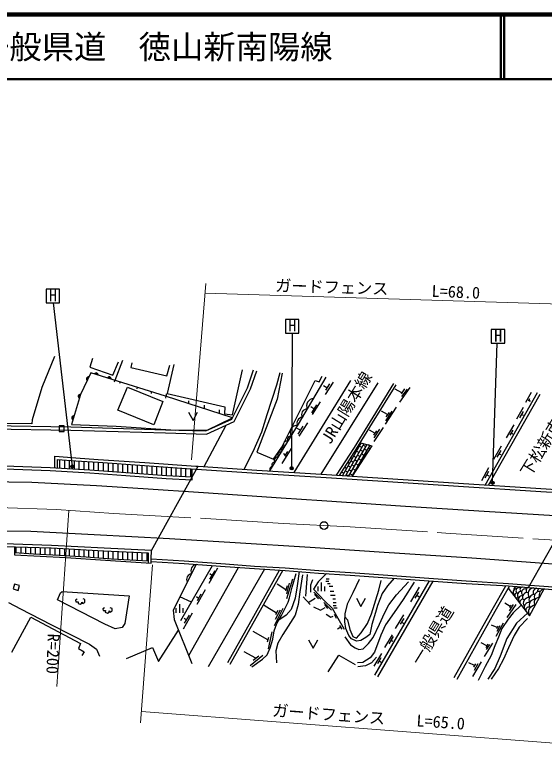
# Model space of a CAD drawing. Units: millimetres at full size, sheet at 1:1000; details may follow other scales. Extents: x 40000 to 680000, y 20000 to 380000.
# Drawn here: x 222548 to 304486, y 267264 to 380000 of the extents above; entities that cross this region are included whole.
import ezdxf
from ezdxf.enums import TextEntityAlignment as Align

# ---------------------------------------------------------------- set-up
doc = ezdxf.new("R2010")
doc.units = ezdxf.units.MM
doc.header["$LTSCALE"] = 1000
doc.linetypes.add('CHAIN', pattern=[18.5, 12, -1.5, 3.5, -1.5])
for name, color, linetype, lineweight in [('M-BGD', 7, 'Continuous', 25), ('M-BGD-EXST', 7, 'Continuous', 25), ('M-BMK', 2, 'CHAIN', 13), ('M-BMK-SRVR', 3, 'Continuous', 25), ('M-STR-HTXT', 7, 'Continuous', 13), ('M-STR-STR1', 1, 'Continuous', 25), ('M-TTL', 2, 'Continuous', 140), ('M-TTL-LINE', 7, 'Continuous', 50)]:
    doc.layers.add(name, color=color, linetype=linetype, lineweight=lineweight)
doc.layers.add('M-BMK-HTXT', color=7, linetype='Continuous')
doc.layers.add('M-TTL-TXT', color=7, linetype='Continuous')
doc.styles.add('ＭＳ ゴシック', font='')
doc.styles.get('ＭＳ ゴシック').set_extended_font_data('MS Gothic')

msp = doc.modelspace()

# ---------------------------------------------------------------- hatches: boundary and pattern name
at = {"layer": 'M-BGD'}
for points in [[(234064, 323945, 0.84072), (233790, 323383)], [(235488, 324215, 0.84072), (234890, 324400)], [(237475, 323601, 0.84072), (236878, 323786)], [(232746, 321241, 0.84072), (232565, 320642)], [(231749, 317945, 0.84072), (231568, 317346)]]:
    msp.add_hatch(color=256, dxfattribs=at).paths.add_polyline_path(points)
at = {"layer": 'M-BGD-EXST'}
for points in [[(231751, 310097, 1), (231251, 310097, 0.41421), (231501, 309847, 0.41421)], [(265654, 309832, 1), (265154, 309832, 0.41421), (265404, 309582, 0.41421)], [(296714, 307568, 1), (296214, 307568, 0.41421), (296464, 307318, 0.41421)]]:
    msp.add_hatch(color=256, dxfattribs=at).paths.add_polyline_path(points)

# ---------------------------------------------------------------- linework, layer by layer
at = {"layer": 'M-BGD'}
for p, q in [((239239, 326471), (238072, 323416)), ((238072, 323416), (237972, 323120)), ((238888, 323164), (238773, 322949)), ((265809, 309172), (274528, 323380)), ((269970, 308909), (278777, 323048)), ((270850, 322255), (270336, 322600)), ((271838, 323166), (270590, 321246)), ((271253, 322873), (270619, 321899)), ((241497, 322357), (241467, 322093)), ((243678, 321682), (243669, 321367)), ((246062, 320942), (246062, 321324)), ((282434, 321491), (281385, 322060)), ((283658, 322331), (282100, 320024)), ((282867, 322089), (282319, 321333)), ((283260, 322077), (282406, 320901)), ((295333, 307234), (303433, 321531)), ((295832, 307202), (303825, 321309)), ((302459, 321524), (301582, 320009)), ((245916, 320989), (245910, 320643)), ((249494, 319828), (249494, 320265)), ((302195, 320588), (301957, 320187)), ((302076, 320388), (302306, 320153)), ((251911, 319045), (251911, 319579)), ((268842, 319025), (268384, 319332)), ((269242, 319654), (268443, 318396)), ((269817, 320122), (268569, 318133)), ((281584, 319264), (279847, 316633)), ((301189, 319238), (300147, 317405)), ((254216, 318297), (254216, 318863)), ((280221, 318123), (279279, 318639)), ((280872, 318646), (279890, 317142)), ((280486, 318472), (279956, 317774)), ((301214, 318627), (300646, 317646)), ((300930, 318136), (301214, 318016)), ((267836, 316843), (266510, 314767)), ((251868, 310072), (255267, 316494)), ((266759, 315712), (266227, 315956)), ((267144, 316346), (266373, 315079)), ((278281, 315279), (277445, 315741)), ((279005, 315857), (278092, 314521)), ((279541, 316117), (278103, 313980)), ((299744, 316530), (298588, 314552)), ((299587, 315695), (299116, 314954)), ((278495, 315597), (278066, 314961)), ((299351, 315325), (299625, 315168)), ((276143, 313733), (273235, 308696)), ((276584, 313618), (273724, 308664)), ((277026, 313502), (274213, 308631)), ((276077, 313619), (275972, 313679)), ((277440, 313340), (277267, 313440)), ((265342, 312870), (263862, 310544)), ((264765, 312425), (264269, 311679)), ((277467, 313387), (274702, 308598)), ((275798, 312255), (275417, 312475)), ((275637, 312857), (275510, 312930)), ((276238, 313018), (275857, 313238)), ((276399, 312417), (276018, 312637)), ((276839, 313179), (276458, 313399)), ((277000, 312578), (276619, 312798)), ((277483, 312806), (277220, 312959)), ((297800, 313226), (296610, 311167)), ((297736, 312564), (297152, 311545)), ((229500, 311169), (229500, 309787)), ((264405, 311883), (264125, 312068)), ((274757, 311332), (274557, 311447)), ((275358, 311493), (274977, 311713)), ((275197, 312094), (275035, 312188)), ((275959, 311654), (275578, 311874)), ((276120, 311053), (275739, 311273)), ((276560, 311815), (276179, 312035)), ((276526, 311327), (276340, 311434)), ((277005, 312067), (276780, 312197)), ((297444, 312054), (297736, 311937)), ((230250, 311117), (230250, 309743)), ((231000, 311065), (231000, 309699)), ((231750, 311013), (231750, 309654)), ((232500, 310959), (232500, 309610)), ((233250, 310904), (233250, 309565)), ((234000, 310850), (234000, 309521)), ((234750, 310795), (234750, 309468)), ((235500, 310740), (235500, 309413)), ((236250, 310691), (236250, 309357)), ((237000, 310642), (237000, 309301)), ((237750, 310594), (237750, 309246)), ((238500, 310545), (238500, 309190)), ((239250, 310496), (239250, 309135)), ((240000, 310447), (240000, 309080)), ((240750, 310398), (240750, 309028)), ((241500, 310349), (241500, 308976)), ((242250, 310301), (242250, 308925)), ((243000, 310249), (243000, 308873)), ((243750, 310196), (243750, 308821)), ((244500, 310142), (244500, 308769)), ((245250, 310088), (245250, 308717)), ((246000, 310034), (246000, 308665)), ((274317, 310570), (274080, 310707)), ((274478, 309969), (274097, 310189)), ((274918, 310731), (274537, 310951)), ((275079, 310130), (274698, 310350)), ((275519, 310892), (275138, 311112)), ((275680, 310291), (275299, 310511)), ((276047, 310587), (275900, 310672)), ((246750, 309980), (246750, 308623)), ((247500, 309926), (247500, 308581)), ((248250, 309872), (248250, 308540)), ((249000, 309818), (249000, 308498)), ((249750, 309765), (249750, 308456)), ((273437, 309046), (273126, 309226)), ((273877, 309808), (273603, 309966)), ((274038, 309207), (273657, 309427)), ((274639, 309368), (274258, 309588)), ((274800, 308767), (274419, 308987)), ((275240, 309529), (274859, 309749)), ((275089, 309108), (275020, 309148)), ((275568, 309848), (275460, 309910)), ((295834, 309869), (294734, 307860)), ((295855, 309330), (295266, 308290)), ((274148, 308635), (273818, 308826)), ((295561, 308810), (295906, 308646)), ((222750, 297610), (222750, 296710)), ((223500, 297588), (223500, 296668)), ((224250, 297566), (224250, 296626)), ((225000, 297544), (225000, 296584)), ((225750, 297522), (225750, 296542)), ((226500, 297500), (226500, 296500)), ((227250, 297478), (227250, 296457)), ((228000, 297456), (228000, 296414)), ((228750, 297421), (228750, 296372)), ((229500, 297381), (229500, 296329)), ((230250, 297341), (230250, 296284)), ((231000, 297302), (231000, 296239)), ((231750, 297262), (231750, 296195)), ((232500, 297222), (232500, 296150)), ((233250, 297183), (233250, 296105)), ((234000, 297143), (234000, 296054)), ((234750, 297103), (234750, 295998)), ((235500, 297064), (235500, 295941)), ((236250, 297024), (236250, 295884)), ((237000, 296986), (237000, 295828)), ((237750, 296949), (237750, 295775)), ((238500, 296911), (238500, 295732)), ((239250, 296874), (239250, 295689)), ((240000, 296837), (240000, 295647)), ((240750, 296799), (240750, 295604)), ((241500, 296762), (241500, 295561)), ((242250, 296725), (242250, 295519)), ((243000, 296687), (243000, 295476)), ((243687, 295145), (243689, 295396)), ((248254, 286264), (253149, 294780)), ((249483, 280845), (257161, 294489)), ((253949, 294371), (252584, 291992)), ((261187, 294204), (252474, 279100)), ((253515, 293944), (252713, 292645)), ((253078, 293236), (252733, 293518)), ((267572, 290025), (267841, 293376)), ((265011, 292067), (264585, 290382)), ((265533, 292694), (264615, 289621)), ((270013, 290815), (270013, 292144)), ((270681, 292345), (271153, 292345)), ((270726, 292726), (271176, 292726)), ((270925, 292002), (271336, 292002)), ((278267, 277820), (286728, 292427)), ((278699, 277570), (287283, 292387)), ((252020, 291025), (250726, 288768)), ((264519, 291042), (263138, 291896)), ((264697, 291620), (264451, 290822)), ((269480, 290815), (269480, 291512)), ((270547, 290815), (270547, 291512)), ((271187, 291568), (271761, 291568)), ((285113, 291440), (283770, 289165)), ((249900, 289127), (248108, 289930)), ((251006, 289699), (250681, 289951)), ((251367, 290333), (250785, 289311)), ((267161, 289932), (268241, 288728)), ((267960, 289042), (269051, 289735)), ((268849, 290682), (269885, 289559)), ((268935, 290281), (269524, 289616)), ((271339, 290822), (271918, 290822)), ((271403, 290174), (272109, 290174)), ((285027, 290647), (284466, 289732)), ((284746, 290190), (285107, 289915)), ((248080, 287469), (248080, 288797)), ((270388, 289046), (271555, 287885)), ((270451, 288733), (270942, 288159)), ((271771, 289609), (272198, 289609)), ((271810, 289070), (272291, 289070)), ((271830, 288618), (272286, 288618)), ((299192, 288447), (298351, 288950)), ((300060, 288737), (298671, 286761)), ((299668, 288728), (299027, 287785)), ((299312, 288648), (299072, 288247)), ((247546, 287469), (247546, 288166)), ((248613, 287469), (248613, 288166)), ((263059, 287430), (261156, 288590)), ((264012, 288121), (262668, 285477)), ((263617, 287872), (262828, 286407)), ((263273, 287818), (262908, 287158)), ((271943, 288255), (272448, 288255)), ((250032, 287426), (248616, 284962)), ((249554, 287122), (248758, 285842)), ((249085, 286368), (248784, 286592)), ((271971, 287247), (272300, 286645)), ((282703, 287154), (281426, 285057)), ((282729, 286575), (282194, 285721)), ((272990, 285230), (272495, 284935)), ((272804, 285508), (273175, 284952)), ((282383, 286023), (282857, 285745)), ((297167, 285201), (296305, 285581)), ((298114, 285856), (296981, 283790)), ((297273, 285404), (297061, 284997)), ((297588, 285438), (297118, 284591)), ((261710, 283292), (259461, 284584)), ((262331, 284503), (261740, 281875)), ((261834, 283671), (261586, 282912)), ((280947, 284070), (279751, 282099)), ((281113, 283809), (280432, 282692)), ((280772, 283250), (281025, 283084)), ((295578, 282343), (294684, 282799)), ((296445, 282752), (295179, 280695)), ((295721, 282621), (295434, 282064)), ((296013, 282585), (295486, 281778)), ((259875, 280437), (258049, 281441)), ((260956, 280850), (258955, 279273)), ((260306, 280777), (259444, 280098)), ((279277, 281156), (278099, 279209)), ((279196, 280483), (278663, 279578)), ((278929, 280030), (279214, 279855)), ((293692, 279321), (292815, 279720)), ((294700, 279885), (293353, 277640)), ((293849, 279578), (293536, 279064)), ((294210, 279554), (293601, 278544))]:
    msp.add_line(p, q, dxfattribs=at)
for points in [[(228732, 327120), (226762, 322294), (225247, 317338), (225225, 316711), (216590, 316801), (202341, 315344), (197816, 314798), (185162, 312670)], [(234617, 326792), (234168, 325477), (237766, 324214), (238622, 326292)], [(240667, 326129), (240524, 325406), (246109, 324142), (246568, 325762)], [(247182, 325896), (246152, 321402), (255061, 319311), (255009, 318248), (256250, 318113), (257783, 325038)], [(72277, 273299), (93518, 281529), (106940, 286657), (118147, 291057), (132500, 296681), (145368, 301813), (153398, 304569), (164097, 307616), (170197, 309171), (174771, 310227), (184012, 312218), (190820, 313199), (197416, 314331), (203436, 315079), (211828, 315900), (218873, 316436), (231239, 316210), (245887, 315785), (252131, 315612), (256131, 317438), (258563, 322285), (259513, 325065)], [(72470, 272837), (93698, 281063), (107120, 286191), (118330, 290592), (132683, 296216), (145542, 301344), (153548, 304092), (164228, 307133), (170316, 308685), (174880, 309739), (184100, 311725), (190898, 312705), (197489, 313836), (203492, 314582), (211871, 315401), (218887, 315936), (231227, 315710), (245873, 315285), (252233, 315109), (256498, 317056), (259025, 322091), (259986, 324903)], [(258039, 309667), (259422, 312440), (260799, 315455), (261598, 318147), (263096, 322750), (263598, 324617)], [(263946, 324547), (263134, 320497), (260031, 312329), (262573, 311253), (263863, 313111), (266830, 318943), (269058, 323417), (269626, 323204), (270094, 324067)], [(262042, 309409), (266455, 316648), (270712, 323911)], [(272347, 308756), (275103, 313032), (277575, 317037), (281217, 322928)], [(272803, 308725), (275441, 312819), (277915, 316827), (281557, 322717)], [(249425, 318518), (250141, 317223), (250857, 318518)], [(276024, 313764), (277803, 313300), (274756, 308594)], [(228759, 309831), (228759, 311671), (232040, 311444), (235490, 311192), (242669, 310724), (250589, 310155), (250926, 310133)], [(229209, 309805), (229209, 311189), (232008, 310995), (235459, 310743), (242638, 310275), (250558, 309707), (250685, 309698)], [(249940, 309751), (249940, 308446), (246043, 308662), (239777, 309096), (234206, 309508), (228064, 309873), (219529, 310181), (212085, 310164), (206010, 309935), (199005, 309388), (189904, 308353), (181017, 306945), (173189, 305376), (166849, 303814), (159398, 301681), (153755, 299841)], [(249940, 308446), (249940, 307995), (246015, 308213), (239745, 308647), (234176, 309059), (228043, 309423), (219522, 309731), (212094, 309714), (206036, 309485), (199048, 308940), (189965, 307907), (181096, 306502), (173287, 304937), (166964, 303379), (159529, 301251), (153902, 299416)], [(150667, 296180), (155962, 298062), (160360, 299422), (166252, 301133), (172122, 302629), (178378, 304001), (183411, 304908), (188805, 305792), (194336, 306529), (200547, 307130), (207392, 307584), (214462, 307845), (225216, 307679), (235213, 307174), (242437, 306701), (251777, 306071), (263756, 305243), (270064, 304824), (283026, 303966), (295166, 303198), (314520, 302000)], [(152237, 288712), (159190, 291061), (164455, 292566), (169286, 293920), (174587, 295236), (181563, 296684), (188067, 297794), (192483, 298374), (198747, 299185), (205327, 299732), (214581, 300167), (225066, 300072), (234852, 299578), (246501, 298970), (256649, 298324), (268277, 297602), (279716, 296823), (293247, 295986), (308598, 294847)], [(243703, 297103), (243703, 297103), (236378, 297468), (228233, 297899), (220905, 298115), (210840, 297953), (203725, 297503), (196665, 296819), (188401, 295685), (181182, 294412), (173935, 292803), (170003, 291858), (166104, 290803), (159044, 288763), (150182, 285682)], [(243237, 295174), (243250, 296675), (236355, 297018), (228214, 297449), (220902, 297665), (210858, 297503), (203761, 297054), (196717, 296372), (188471, 295240), (181270, 293971), (174037, 292364), (170114, 291422), (166225, 290370), (159180, 288334), (150337, 285259)], [(222559, 297616), (222559, 296416), (230472, 296003), (236622, 295590), (243687, 295145)], [(243240, 295462), (237540, 295787), (233625, 296082), (229461, 296332), (225484, 296557), (222559, 296721)], [(250635, 294953), (247083, 287893), (247209, 286425), (249973, 279641)], [(255521, 279762), (259523, 286932), (263534, 294056)], [(255913, 279542), (259916, 286712), (264032, 294024)], [(259225, 279104), (260902, 280275), (261602, 280968), (262081, 282026), (262461, 283365), (262674, 284656), (263101, 285830), (263813, 287027), (264878, 289106), (265055, 289776), (265484, 291408), (265717, 292293), (266090, 293550)], [(267064, 293343), (266681, 290716), (266412, 288772), (265925, 287084), (264869, 285407), (264009, 284122), (263242, 282796), (262973, 281587), (263035, 279715)], [(266542, 293844), (266240, 291624), (265933, 289710), (265312, 287998), (264565, 287079), (263411, 286352)], [(270810, 293544), (269508, 292283), (268765, 291145), (270493, 289319), (271686, 288189), (272562, 286630), (273516, 284928)], [(268368, 290677), (268368, 291804), (268679, 292631)], [(281272, 292810), (280242, 291625), (279404, 290435), (278666, 288606), (278357, 287516), (277795, 285633), (277464, 284124), (276891, 283640), (276110, 283177), (275416, 283100), (274634, 283441), (274260, 283981), (273797, 285048), (273610, 286083), (273654, 287350), (274094, 288957), (274888, 290591), (275879, 292693)], [(273618, 283756), (274518, 282507), (275217, 282053), (275794, 281808), (276475, 281896), (277288, 282717), (277980, 283627), (278976, 285705), (279729, 287393), (280419, 288703), (281592, 290270), (283444, 292279)], [(273636, 286824), (274025, 286398), (274373, 284865), (274858, 283815), (275404, 283522), (276161, 284360), (277110, 285824), (277737, 287328), (278872, 290958), (279228, 292458)], [(284359, 292225), (282648, 289551), (281242, 287519), (279886, 285619), (279173, 284007), (278224, 281365), (277547, 280485), (276412, 279774), (275565, 279706)], [(290548, 277465), (296427, 287953), (298513, 291643)], [(290984, 277221), (296863, 287707), (299067, 291607)], [(298875, 291266), (302155, 287013), (304457, 291194)], [(302001, 291382), (305091, 291145), (309149, 290728)], [(302223, 291766), (305127, 291543), (309189, 291126)], [(221624, 289040), (223484, 288077), (228166, 285672), (234116, 282612), (235208, 281858), (235689, 280779)], [(232224, 289582), (231987, 289447), (232029, 289175), (232386, 289184), (232360, 288921), (232674, 288794), (232954, 288938), (232954, 289116), (233089, 288930), (233403, 289133), (233437, 289523), (233132, 289624)], [(275402, 289715), (276117, 288420), (276833, 289715)], [(300890, 288654), (299676, 287478), (298862, 286487), (297921, 285025), (297370, 283716), (296826, 282371), (296226, 280872), (295309, 279142), (294251, 277015)], [(236443, 288215), (236206, 288079), (236248, 287808), (236604, 287817), (236579, 287554), (236892, 287427), (237172, 287571), (237172, 287749), (237308, 287563), (237621, 287766), (237655, 288156), (237350, 288257)], [(268762, 288366), (269847, 287855), (270587, 288302)], [(222136, 281372), (225083, 286817), (232740, 282738), (232420, 281945), (233324, 281445), (232962, 280874)], [(270753, 287243), (271442, 286809), (271825, 286937)], [(301858, 287399), (300161, 285871), (298682, 283491), (297647, 280743), (296835, 278854), (295757, 277200)], [(301881, 286563), (300566, 285237), (299820, 283946), (298907, 282049), (298159, 280305), (297365, 278861), (296240, 277179)], [(239842, 280391), (243874, 282123), (244799, 279924), (247880, 284779)], [(268023, 283294), (268738, 281999), (269454, 283294)], [(271060, 278318), (272703, 280891), (275243, 279469)], [(278529, 280621), (277750, 279723), (276802, 279266), (275616, 279097)]]:
    msp.add_lwpolyline(points, dxfattribs=at)
for points in [[(234365, 324563), (232746, 321241), (231343, 316602), (238278, 316342), (247480, 315741), (252456, 315761), (256233, 317642), (245879, 321001)], [(239989, 322348), (245485, 320174), (244082, 316557), (238507, 318790)], [(229439, 315495), (230225, 315495), (230225, 316402), (229439, 316402)], [(222320, 291150), (223088, 290925), (223312, 291693), (222544, 291918)], [(229898, 290738), (240257, 290075), (239594, 285803), (239167, 285214), (238121, 284963), (236485, 285685), (229191, 289456), (229648, 290561)]]:
    msp.add_lwpolyline(points, close=True, dxfattribs=at)
for centre, radius, start, end in [((233976, 323640), 318, 73.91482, 234.13255), ((235173, 324256), 318, 352.70213, 152.91986), ((237160, 323641), 318, 352.70213, 152.91986), ((232708, 320926), 318, 83.05725, 243.27498), ((268837, 319482), 1136, 92.88081, 206.36922), ((231711, 317630), 318, 83.05725, 243.27498), ((267759, 318141), 838, 85.7926, 213.45742), ((267046, 316849), 830, 89.08446, 209.82466), ((266205, 315389), 1055, 83.40001, 213.8639), ((265274, 314264), 540, 84.13124, 213.13267), ((264616, 313539), 477, 64.36924, 232.89466), ((263666, 311892), 440, 70.97258, 226.29133), ((264317, 312582), 577, 88.91455, 208.34935), ((263211, 311086), 510, 72.84352, 224.42038), ((262504, 309611), 504, 93.73761, 203.52629), ((262702, 310395), 364, 66.65345, 230.61046), ((250804, 293974), 994, 99.80499, 206.77968), ((250055, 292638), 899, 98.82714, 207.75754), ((300130, 290689), 496, 83.41368, 242.96713), ((300188, 291039), 428, 46.83375, 182.6814), ((300552, 290891), 467, 60.86525, 246.17914), ((301084, 291072), 380, 88.47566, 232.49068), ((301499, 290605), 554, 69.65383, 231.12921), ((302201, 290910), 553, 120.23901, 214.57828), ((302844, 290418), 897, 88.29709, 222.21407), ((303448, 290587), 706, 100.51855, 205.36736), ((304099, 290644), 730, 123.63642, 176.91844), ((304691, 290192), 1028, 103.13834, 199.19157), ((300278, 290156), 384, 94.87305, 301.82955), ((300853, 290226), 544, 77.88195, 230.31083), ((300983, 289587), 526, 74.76061, 235.76639), ((301808, 289879), 720, 77.71497, 206.59327), ((302070, 288974), 848, 82.63643, 215.81953), ((302933, 289461), 833, 85.81467, 208.94801), ((303681, 289076), 779, 87.20452, 215.12539), ((303743, 289948), 824, 83.39387, 211.47295), ((301165, 289073), 484, 60.76888, 205.7311), ((302150, 288262), 797, 86.14213, 199.63903), ((303099, 287546), 1084, 92.88646, 209.44345), ((302936, 288717), 808, 82.598, 215.22189), ((302052, 287901), 462, 67.58782, 212.92436)]:
    msp.add_arc(centre, radius, start, end, dxfattribs=at)
at = {"layer": 'M-BGD-EXST'}
for p, q in [((229519, 337528), (227419, 337528)), ((227419, 337528), (227419, 335428)), ((229519, 335428), (229519, 337528)), ((227419, 335428), (229519, 335428)), ((231501, 310097), (228578, 335428)), ((266532, 332839), (264432, 332839)), ((264432, 332839), (264432, 330739)), ((266532, 330739), (266532, 332839)), ((264432, 330739), (266532, 330739)), ((265404, 309832), (265536, 330739)), ((298345, 331286), (296245, 331286)), ((296245, 331286), (296245, 329186)), ((298345, 329186), (298345, 331286)), ((296245, 329186), (298345, 329186)), ((296464, 307568), (297179, 329186))]:
    msp.add_line(p, q, dxfattribs=at)
for centre in [(231501, 310097), (265404, 309832), (296464, 307568)]:
    msp.add_circle(centre, 250, dxfattribs=at)
at = {"layer": 'M-BMK'}
msp.add_lwpolyline([(152588, 293006), (156275, 294253), (161034, 295696), (167429, 297495), (172671, 298710), (177080, 299694), (180536, 300372), (185005, 301168), (191450, 302092), (196268, 302657), (202915, 303221), (211880, 303742), (218953, 303813), (229010, 303438), (237833, 302845), (252146, 302050), (264089, 301299), (274426, 300751), (289215, 299796), (319086, 297854)], dxfattribs=at)
at = {"layer": 'M-BMK-SRVR'}
msp.add_circle((270408, 300964), 600, dxfattribs=at)
at = {"layer": 'M-STR-HTXT'}
for p, q in [((249916, 311108), (252117, 338383)), ((252000, 336927), (317723, 334873)), ((230913, 303310), (229061, 276086)), ((242030, 270445), (243853, 294886)), ((242160, 272192), (306652, 267264))]:
    msp.add_line(p, q, dxfattribs=at)
at = {"layer": 'M-STR-STR1'}
for p, q in [((250685, 309698), (250926, 310133)), ((243703, 297103), (250685, 309698)), ((243692, 295796), (243703, 297103)), ((243689, 295396), (243692, 295796))]:
    msp.add_line(p, q, dxfattribs=at)
for points in [[(250926, 310133), (260021, 309537), (271596, 308807), (279518, 308274), (291217, 307494), (303942, 306690), (310413, 306285)], [(250685, 309698), (259992, 309088), (271566, 308358), (279488, 307825), (291188, 307045), (303914, 306240), (310173, 305849)], [(302001, 291382), (304662, 296000), (307249, 300545), (310413, 306285)], [(243689, 295396), (248762, 295083), (255139, 294642), (259625, 294303), (264390, 294002), (269556, 293623), (274453, 293313), (280219, 292883), (286605, 292436), (292363, 292022), (298921, 291618), (302001, 291382)], [(243692, 295796), (248788, 295482), (255168, 295041), (259653, 294702), (264418, 294401), (269583, 294022), (274480, 293712), (280248, 293282), (286633, 292835), (292389, 292421), (298948, 292017), (302223, 291766)]]:
    msp.add_lwpolyline(points, dxfattribs=at)
at = {"layer": 'M-TTL'}
msp.add_line((680000, 380000), (40000, 380000), dxfattribs=at)
at = {"layer": 'M-TTL-LINE'}
for p, q in [((297750, 380000), (297750, 370000)), ((298250, 380000), (298250, 370000)), ((40000, 370000), (680000, 370000))]:
    msp.add_line(p, q, dxfattribs=at)

# ---------------------------------------------------------------- texts
at = {"layer": 'M-BGD-EXST', "style": 'ＭＳ ゴシック'}
for p in [(227872, 335120), (264884, 330431), (296698, 328878)]:
    msp.add_text('H', height=1833, dxfattribs=at).set_placement(p, align=Align.BOTTOM_LEFT)
at = {"layer": 'M-BMK-HTXT', "style": 'ＭＳ ゴシック'}
for s, p in [('JR山陽本線', (271846, 313116)), ('下松新南陽線', (302666, 308038)), ('一般県道', (285765, 278924))]:
    msp.add_text(s, height=1833, rotation=58.449, dxfattribs=at).set_placement(p, align=Align.BOTTOM_LEFT)
at = {"layer": 'M-STR-HTXT', "style": 'ＭＳ ゴシック'}
for s, rotation, p in [('ガードフェンス', 358.247, (262814, 336653)), ('L=68.0', 357.653, (286997, 335803)), ('R=200', 268.042, (227134, 284286)), ('ガードフェンス', 355.753, (262300, 270956)), ('L=65.0', 356.055, (284618, 269362))]:
    msp.add_text(s, height=1833, rotation=rotation, dxfattribs=at).set_placement(p, align=Align.BOTTOM_LEFT)
at = {"layer": 'M-TTL-TXT', "style": 'ＭＳ ゴシック'}
msp.add_text('一般県道\u3000徳山新南陽線', height=3666, dxfattribs=at).set_placement((216734, 375000), align=Align.MIDDLE_LEFT)

doc.saveas('drawing.dxf')
